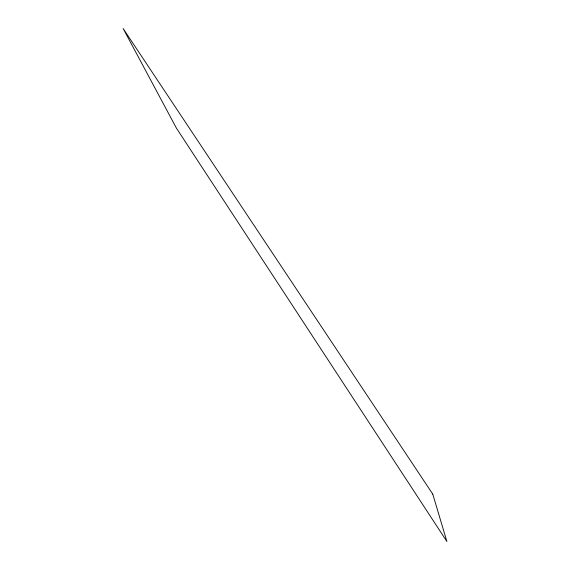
<?xml version="1.0" encoding="UTF-8"?>
<svg xmlns="http://www.w3.org/2000/svg" width="570" height="570" viewBox="0 0 570 570"><rect width="100%" height="100%" fill="white"/><g stroke="black" fill="none" stroke-linecap="round" stroke-linejoin="round"><path stroke-width="0.85" d="M432.765 494.112L123.113 28.5L176.436 128.172L446.887 541.5L432.765 494.112"/></g></svg>
